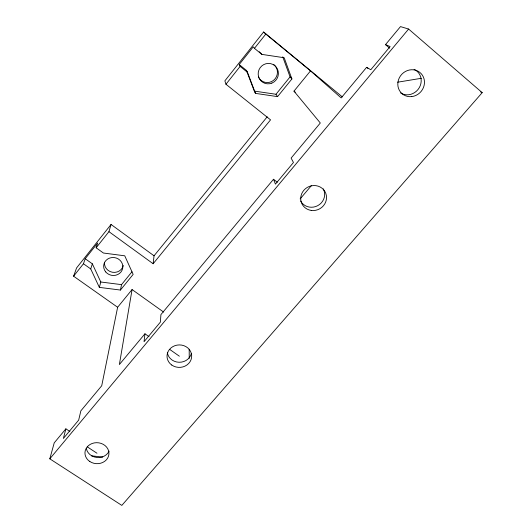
<?xml version="1.0" encoding="UTF-8"?>
<svg xmlns="http://www.w3.org/2000/svg" width="532" height="532" viewBox="0 0 532 532"><rect width="100%" height="100%" fill="white"/><g stroke="black" fill="none" stroke-linecap="round" stroke-linejoin="round"><path stroke-width="0.8" d="M149 336.63L144.957 333.79L144.052 341.697L160.351 322.146L160.923 314.598L273.501 179.264L277.292 182.217M154.047 255.799L111.048 224.464L108.947 231.659L153.136 263.746L154.047 255.799L267.21 116.801M163.617 312.065L132.076 289.561L119.374 364.54L144.957 333.79M132.076 289.561L117.632 307.263L101.725 385.753L80.871 410.824L78.663 420.127L63.375 438.461L65.882 428.839L69.898 431.485M120.431 290.053L133.153 274.392L124.754 255.806L103.421 253.026L96.139 247.792L97.675 243.004L85.2 258.732L83.458 263.766L90.733 268.939L99.344 287.38L120.431 290.053L121.535 284.64L131.969 271.779M99.344 287.38L100.801 282L92.349 263.832L85.2 258.732M389.643 48.173L385.494 44.635L400.496 26.6L408.609 29.047L482.198 92.654L121.828 505.4L49.802 458.823L54.231 442.85L65.882 428.839M90.733 268.939L92.349 263.832M117.632 307.263L73.589 276.201L76.588 267.928L111.048 224.464M342.342 96.897L263.593 32.006L224.876 80.851L225.954 84.256L270.549 119.853L153.136 263.746M255.48 93.386L247.493 72.352L240.125 66.4L239.187 64.558L253.252 46.823L254.449 48.352L261.824 54.377L284.174 57.742L291.915 78.949L277.558 96.625L255.48 93.386L254.589 91.657M73.589 276.201L83.458 263.766M96.139 247.792L108.947 231.659M225.954 84.256L240.125 66.4M254.449 48.352L265.814 34.041L263.593 32.006M239.187 64.558L246.429 70.404L254.289 91.085L275.982 94.27L290.073 76.894L282.738 56.818M273.501 179.264L275.43 184.119L293.451 162.499L291.117 158.084L320.311 122.998L293.97 91.145L310.515 70.869L265.814 34.041M385.494 44.635L390.116 46.557L370.784 69.745L366.628 67.311L341.172 97.915L310.515 70.869M49.802 458.823L408.609 29.047M300.128 198.928L311.393 185.602M397.63 82.194L421.391 78.29M91.404 455.818L102.723 457.081M100.801 282L121.535 284.64M480.689 91.989L482.198 92.654M87.261 446.847L96.964 453.224M169.582 349.325L179.357 356.201M293.97 91.145L295.253 92.182M259.297 51.757L261.824 54.377M366.628 67.311L367.898 68.375M290.073 76.894L291.915 78.949M275.982 94.27L277.558 96.625M246.429 70.404L247.493 72.352M189.193 349.245L189.232 358.329M191.38 353.381A12.183 11.119 -1.2 0 1 178.991 362.265A12.183 11.119 -1.2 0 1 167.374 352.63M123.271 265.501A9.516 8.904 9.9 0 1 112.478 272.264A9.516 8.904 9.9 0 1 104.531 262.296M109.093 451.116A11.85 10.381 4 0 1 96.777 457.447A11.85 10.381 4 0 1 86.37 448.569M414.102 69.34A13.679 12.761 -49.5 0 1 419.329 87.587A13.679 12.761 -49.5 0 1 400.583 92.974M323.296 188.867A12.861 12.229 -26.7 0 1 317.744 205.658A12.861 12.229 -26.7 0 1 300.627 201.016M273.834 64.545A10.175 9.942 -58 0 1 273.521 80.365A10.175 9.942 -58 0 1 258.333 76.821M89.822 461.51A12.003 10.487 3.9 0 0 108.874 454.554A12.003 10.487 3.9 0 0 92.162 443.482A12.003 10.487 3.9 0 0 89.822 461.51M171.75 365.038A12.336 11.239 -1.2 0 0 191.567 357.69A12.336 11.239 -1.2 0 0 174.735 345.747A12.336 11.239 -1.2 0 0 171.75 365.038M105.702 271.912A9.616 8.984 9.8 0 0 122.154 270.017A9.616 8.984 9.8 0 0 111.853 257.561A9.616 8.984 9.8 0 0 105.702 271.912M411.721 96.605A13.872 12.928 -49.2 0 0 422.401 75.205A13.872 12.928 -49.2 0 0 399.319 77.825A13.872 12.928 -49.2 0 0 411.721 96.605M311.233 210.426A13.041 12.376 -26.4 0 0 325.803 193.415A13.041 12.376 -26.4 0 0 303.825 190.296A13.041 12.376 -26.4 0 0 311.233 210.426M271.805 83.125A10.281 10.048 -57.4 0 0 274.751 65.629A10.281 10.048 -57.4 0 0 258.319 72.113A10.281 10.048 -57.4 0 0 271.805 83.125"/></g></svg>
